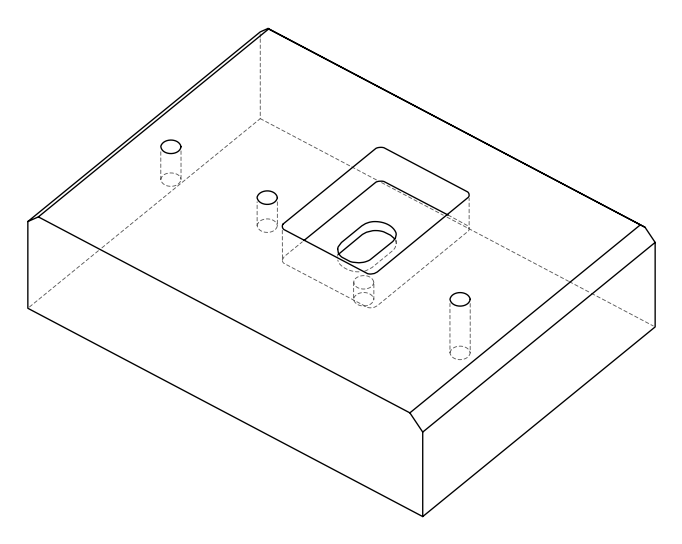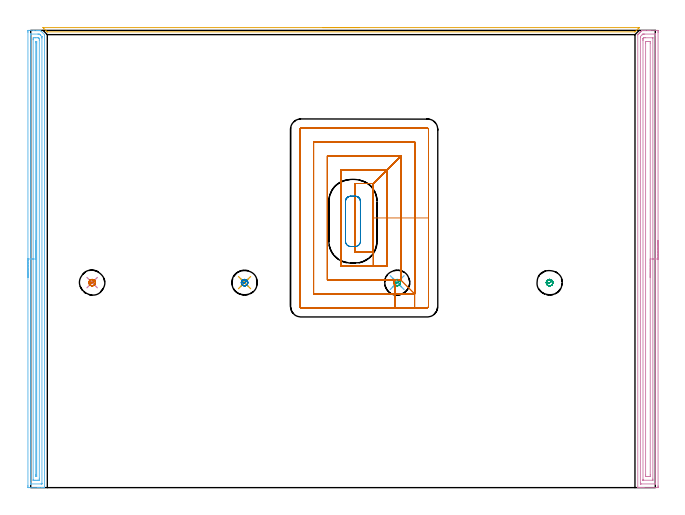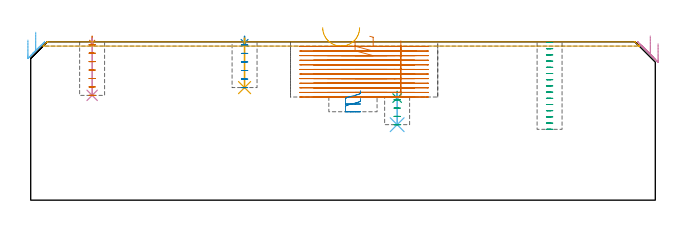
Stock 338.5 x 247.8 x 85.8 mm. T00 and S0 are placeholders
(PLAN: 15 operations, 6 tool changes, 50.3 min)
(1 SPOT_DRILL | STEP1POCKET | NXT0321_9005460120000 | 0.03 min | 1 mm3)
(2 SPOT_DRILL_1 | STEP1POCKET_1 | NXT0321_9005460120000 | 0.03 min | 2 mm3)
(3 SPOT_DRILL_2 | STEP1POCKET_2 | NXT0321_9005460120000 | 0.04 min | 3283 mm3)
(4 DRILL_BLIND_HOLE_INTO_CENTER | STEP1POCKET | NXT0301_128 | 0.13 min | 3149 mm3)
(5 DRILL_BLIND_HOLE_INTO_CENTER_1 | STEP1POCKET_1 | NXT0301_128 | 0.11 min | 2675 mm3)
(6 DRILL_BLIND_HOLE_INTO_CENTER_2 | STEP1POCKET_2 | NXT0301_128 | 0.08 min | 1661 mm3)
(7 MILL_ROUGH_BLIND_HOLE_CONTOUR | STEP1POCKET | NXT0201_010 | Spiral | 0.49 min | 1002 mm3)
(8 MILL_ROUGH_BLIND_HOLE_CONTOUR_1 | STEP1POCKET_1 | NXT0201_010 | Spiral | 0.42 min | 874 mm3)
(9 MILL_ROUGH_BLIND_HOLE_CONTOUR_2 | STEP1POCKET_2 | NXT0201_010 | Spiral | 0.29 min | 1440 mm3)
(10 AREA_MILL | FG_CHAMFER_SURFACE | UGT0205_001 | 8.18 min | 14992 mm3)
(11 AREA_MILL_1 | FG_CHAMFER_SURFACE_1 | UGT0205_001 | 2.72 min | 862 mm3)
(12 AREA_MILL_2 | FG_CHAMFER_SURFACE_2 | UGT0205_001 | 8.09 min | 10028 mm3)
(13 MILL_RECTANGULAR_POCKET | POCKET_RECTANGULAR_STRAIGHT | NXT0201_010 | Follow Part, ap 2.5, ae 75% | 28.12 min | 251001 mm3)
(14 MILL_RECTANGULAR_POCKET_1 | POCKET_RECTANGULAR_STRAIGHT_1 | UGT0201_100 | Follow Part, ap 4.5, ae 75% | 0.5 min | 8488 mm3)
(15 MILL_BLIND_HOLE_FROM_SOLID_MATERIAL | STEP1POCKET_3 | NXT0201_010 | Spiral | 1.04 min | 6781 mm3)
(TOOL NXT0321_9005460120000 | NC Spot Drill, 142deg, 12mm, Carbide, Uncoated | D12 PA142 FL30 Z2)
(TOOL NXT0301_128 | Carbide Drill 12mm [861.1-1200-036A1-GP GC34] | D12 PA150 FL37.4 Z2)
(TOOL NXT0201_010 | ENDMILL 10mm [2P460-1000-NA 1630] | D10 FL30 Z6)
(TOOL UGT0205_001 | Chamfer Mill 20 x 3 x 45 deg. | D20 FL50 Z2)
(TOOL UGT0201_100 | End Mill 18 mm | D18 FL22 Z2)
(OP 1 SPOT_DRILL)
G17 G21 G94 G90
T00 M6
G54
G17 G0 G90 X33.3 Y111.1 S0 M3
G43 Z95.8 H0
G94 G81 G98 Z85.219 F250. R88.8
G80
M5
M2
(OP 2 SPOT_DRILL_1)
G17 G21 G94 G90
T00 M6
G54
G17 G0 G90 X115.9 Y111.1 S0 M3
G43 Z95.8 H0
G94 G81 G98 Z85.219 F250. R88.8
G80
M5
M2
(OP 3 SPOT_DRILL_2)
G17 G21 G94 G90
T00 M6
G54
G17 G0 G90 X198.6 Y111.1 S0 M3
G43 Z95.8 H0
G94 G81 G98 Z55.319 F250. R58.9
G80
M5
M2
(OP 4 DRILL_BLIND_HOLE_INTO_CENTER)
G17 G21 G94 G90
T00 M6
G54
G17 G0 G90 X33.3 Y111.1 S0 M3
G43 Z95.8 H1
G94 G81 G98 Z56.8 F250. R87.8
G80
M5
M2
(OP 5 DRILL_BLIND_HOLE_INTO_CENTER_1)
G17 G21 G94 G90
T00 M6
G54
G17 G0 G90 X115.9 Y111.1 S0 M3
G43 Z95.8 H1
G94 G81 G98 Z61. F250. R87.8
G80
M5
M2
(OP 6 DRILL_BLIND_HOLE_INTO_CENTER_2)
G17 G21 G94 G90
T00 M6
G54
G17 G0 G90 X198.6 Y111.1 S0 M3
G43 Z95.8 H1
G94 G81 G98 Z40.9 F250. R57.9
G80
M5
M2
(OP 7 MILL_ROUGH_BLIND_HOLE_CONTOUR)
G17 G21 G94 G90
T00 M6
G54
G17 G0 G90 X33.3 Y111.1 S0 M3
G43 Z95.8 H1
Z84.229
G94 G3 X33.891 Y112.259 R0.73 F250.
X32.271 Y112.516 R1.159
X31.884 Y110.071 R1.75
X32.271 Y112.516 R-1.75
X32.078 Y111.294 R0.875
X33.3 Y111.1 R0.875
G0 Z79.657
G3 X33.891 Y112.259 R0.73
X32.271 Y112.516 R1.159
X31.884 Y110.071 R1.75
X32.271 Y112.516 R-1.75
X32.078 Y111.294 R0.875
X33.3 Y111.1 R0.875
G0 Z75.086
G3 X33.891 Y112.259 R0.73
X32.271 Y112.516 R1.159
X31.884 Y110.071 R1.75
X32.271 Y112.516 R-1.75
X32.078 Y111.294 R0.875
X33.3 Y111.1 R0.875
G0 Z70.514
G3 X33.891 Y112.259 R0.73
X32.271 Y112.516 R1.159
X31.884 Y110.071 R1.75
X32.271 Y112.516 R-1.75
X32.078 Y111.294 R0.875
X33.3 Y111.1 R0.875
G0 Z65.943
G3 X33.891 Y112.259 R0.73
X32.271 Y112.516 R1.159
X31.884 Y110.071 R1.75
X32.271 Y112.516 R-1.75
X32.078 Y111.294 R0.875
X33.3 Y111.1 R0.875
G0 Z61.371
G3 X33.891 Y112.259 R0.73
X32.271 Y112.516 R1.159
X31.884 Y110.071 R1.75
X32.271 Y112.516 R-1.75
X32.078 Y111.294 R0.875
X33.3 Y111.1 R0.875
G0 Z56.8
G3 X33.891 Y112.259 R0.73
X32.271 Y112.516 R1.159
X31.884 Y110.071 R1.75
X32.271 Y112.516 R-1.75
X32.078 Y111.294 R0.875
X33.3 Y111.1 R0.875
G0 Z95.8
M5
M2
(OP 8 MILL_ROUGH_BLIND_HOLE_CONTOUR_1)
G17 G21 G94 G90
T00 M6
G54
G17 G0 G90 X115.9 Y111.1 S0 M3
G43 Z95.8 H1
Z84.167
G94 G3 X116.491 Y112.259 R0.73 F250.
X114.871 Y112.516 R1.159
X114.484 Y110.071 R1.75
X114.871 Y112.516 R-1.75
X114.678 Y111.294 R0.875
X115.9 Y111.1 R0.875
G0 Z79.533
G3 X116.491 Y112.259 R0.73
X114.871 Y112.516 R1.159
X114.484 Y110.071 R1.75
X114.871 Y112.516 R-1.75
X114.678 Y111.294 R0.875
X115.9 Y111.1 R0.875
G0 Z74.9
G3 X116.491 Y112.259 R0.73
X114.871 Y112.516 R1.159
X114.484 Y110.071 R1.75
X114.871 Y112.516 R-1.75
X114.678 Y111.294 R0.875
X115.9 Y111.1 R0.875
G0 Z70.267
G3 X116.491 Y112.259 R0.73
X114.871 Y112.516 R1.159
X114.484 Y110.071 R1.75
X114.871 Y112.516 R-1.75
X114.678 Y111.294 R0.875
X115.9 Y111.1 R0.875
G0 Z65.633
G3 X116.491 Y112.259 R0.73
X114.871 Y112.516 R1.159
X114.484 Y110.071 R1.75
X114.871 Y112.516 R-1.75
X114.678 Y111.294 R0.875
X115.9 Y111.1 R0.875
G0 Z61.
G3 X116.491 Y112.259 R0.73
X114.871 Y112.516 R1.159
X114.484 Y110.071 R1.75
X114.871 Y112.516 R-1.75
X114.678 Y111.294 R0.875
X115.9 Y111.1 R0.875
G0 Z95.8
M5
M2
(OP 9 MILL_ROUGH_BLIND_HOLE_CONTOUR_2)
G17 G21 G94 G90
T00 M6
G54
G17 G0 G90 X198.6 Y111.1 S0 M3
G43 Z95.8 H1
Z54.4
G94 G3 X199.191 Y112.259 R0.73 F250.
X197.571 Y112.516 R1.159
X197.184 Y110.071 R1.75
X197.571 Y112.516 R-1.75
X197.378 Y111.294 R0.875
X198.6 Y111.1 R0.875
G0 Z49.9
G3 X199.191 Y112.259 R0.73
X197.571 Y112.516 R1.159
X197.184 Y110.071 R1.75
X197.571 Y112.516 R-1.75
X197.378 Y111.294 R0.875
X198.6 Y111.1 R0.875
G0 Z45.4
G3 X199.191 Y112.259 R0.73
X197.571 Y112.516 R1.159
X197.184 Y110.071 R1.75
X197.571 Y112.516 R-1.75
X197.378 Y111.294 R0.875
X198.6 Y111.1 R0.875
G0 Z40.9
G3 X199.191 Y112.259 R0.73
X197.571 Y112.516 R1.159
X197.184 Y110.071 R1.75
X197.571 Y112.516 R-1.75
X197.378 Y111.294 R0.875
X198.6 Y111.1 R0.875
G0 Z95.8
M5
M2
(OP 10 AREA_MILL)
G17 G21 G94 G90
T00 M6
G54
G17 G0 G90 X340. Y133.9 S1061 M3
G43 Z95.8 H0
Z84.8
G94 G1 Y133.862 Z83.928 F250.
Y133.748 Z83.064
Y133.559 Z82.212
Y133.297 Z81.38
Y132.963 Z80.574
Y132.56 Z79.8
Y132.092 Z79.064
Y131.56 Z78.372
Y130.971 Z77.729
Y130.328 Z77.14
Y129.636 Z76.608
Y128.9 Z76.14
Y128.126 Z75.737
Y127.32 Z75.403
Y126.488 Z75.141
Y125.636 Z74.952
Y124.772 Z74.838
Y123.9 Z74.8
Y0.915
X339.999 Y0.618 Z74.801
X339.993 Y0.028 Z74.804
X339.992 Y0.007 Z74.806
X339.405 Y0. Z75.393
X332.271 Z82.524
X331.721 Z83.076
X331.379 Z83.417
X330.829 Z83.967
X330.487 Z84.308
X329.803 Z84.996
X329.457 Z85.343
X329.056 Y0.003 Z85.735
X329.005 Y0.006 Z85.785
X329.002 Y0.007 Z85.788
X329. Y0.171 Z85.8
Y245.395
X329.004 Y245.495 Z85.789
X329.037 Y245.535 Z85.758
X329.173 Y245.674 Z85.626
X329.788 Y246.289 Z85.011
X329.893 Y246.395 Z84.903
X329.997 Y246.497 Z84.803
X330.086 Y246.586 Z84.713
X330.19 Y246.692 Z84.606
X330.293 Y246.794 Z84.506
X330.384 Y246.884 Z84.416
X330.487 Y246.989 Z84.309
X330.933 Y247.433 Z83.866
X331.073 Y247.573 Z83.726
X331.28 Y247.778 Z83.518
X331.308 Y247.797 Z83.489
X331.379 Y247.799 Z83.419
X331.412 Y247.8 Z83.386
X331.647 Z83.153
X332.478 Z82.321
X333.162 Z81.633
X334.396 Z80.401
X334.946 Z79.849
X335.648 Z79.148
X339.13 Z75.668
X339.405 Y247.798 Z75.393
X339.992 Y247.793 Z74.806
X339.993 Y247.772 Z74.804
X339.998 Y247.182 Z74.802
X340. Y246.585 Z74.8
Y123.9
X338.586 Z76.214
Y2.332
X338.579 Y2.021 Z76.221
X338.561 Y2.01 Z76.239
X338.513 Y2.008 Z76.287
X338.024 Y2.001 Z76.776
X330.89 Z83.91
X330.487 Y2.007 Z84.313
X330.431 Y2.01 Z84.369
X330.421 Y2.016 Z84.379
X330.418 Y2.088 Z84.382
X330.416 Y2.185 Z84.384
X330.414 Y2.478 Z84.386
X330.415 Y244.092 Z84.385
X330.416 Y244.297 Z84.384
X330.419 Y244.399 Z84.381
X330.421 Y244.446 Z84.379
X330.456 Y244.502 Z84.344
X330.47 Y244.519 Z84.33
X330.487 Y244.537 Z84.313
X331.379 Y245.429 Z83.421
X331.668 Y245.709 Z83.132
X331.749 Y245.787 Z83.051
X331.872 Y245.795 Z82.928
X332.271 Y245.798 Z82.529
X332.759 Y245.8 Z82.041
X338.11 Y245.799 Z76.69
X338.513 Y245.793 Z76.287
X338.569 Y245.79 Z76.231
X338.579 Y245.784 Z76.221
X338.582 Y245.712 Z76.218
X338.584 Y245.615 Z76.216
X338.586 Y245.468 Z76.214
Y245.395
Y123.9
X337.172 Z77.628
X337.171 Y4.642 Z77.629
X337.17 Y4.191 Z77.63
X337.168 Y4.081 Z77.632
X337.165 Y4.028 Z77.635
X337.161 Y4.01 Z77.639
X337.111 Y4.007 Z77.689
X336.919 Y4.001 Z77.881
X332.08 Z82.72
X331.952 Y4.004 Z82.848
X331.851 Y4.01 Z82.949
X331.834 Y4.013 Z82.966
X331.832 Y4.02 Z82.968
X331.83 Y4.044 Z82.97
X331.829 Y4.191 Z82.971
Y242.265
Y242.715
X331.832 Y243.155 Z82.968
X331.835 Y243.382 Z82.965
X331.842 Y243.431 Z82.958
X331.885 Y243.477 Z82.915
X332.01 Y243.609 Z82.79
X332.143 Y243.736 Z82.657
X332.185 Y243.774 Z82.615
X332.271 Y243.79 Z82.529
X332.972 Y243.799 Z81.828
X336.92 Z77.88
X337.048 Y243.796 Z77.752
X337.149 Y243.79 Z77.651
X337.166 Y243.787 Z77.634
X337.168 Y243.78 Z77.632
X337.17 Y243.756 Z77.63
X337.171 Y243.609 Z77.629
X337.172 Y123.9 Z77.628
X335.757 Z79.043
Y6.871
X335.752 Y6.064 Z79.048
X335.751 Y6.014 Z79.049
X335.706 Y6.01 Z79.094
X335.598 Y6.005 Z79.202
X335.381 Y6.002 Z79.419
X334.946 Y6. Z79.854
X334.054 Z80.746
X333.61 Y6.001 Z81.19
X333.399 Y6.004 Z81.401
X333.293 Y6.009 Z81.507
X333.25 Y6.012 Z81.55
X333.243 Y6.871 Z81.557
Y240.929
X333.248 Y241.736 Z81.552
X333.249 Y241.786 Z81.551
X333.294 Y241.79 Z81.506
X333.402 Y241.795 Z81.398
X333.619 Y241.798 Z81.181
X334.054 Y241.8 Z80.746
X334.946 Z79.854
X335.39 Y241.799 Z79.41
X335.601 Y241.796 Z79.199
X335.707 Y241.791 Z79.093
X335.75 Y241.788 Z79.05
X335.757 Y240.929 Z79.043
Y123.9
Y123.028 Z79.081
Y122.164 Z79.195
Y121.312 Z79.383
Y120.48 Z79.646
Y119.674 Z79.98
Y118.9 Z80.382
Y118.164 Z80.851
Y117.472 Z81.382
Y116.829 Z81.972
Y116.24 Z82.615
Y115.708 Z83.307
Y115.24 Z84.043
Y114.837 Z84.816
Y114.503 Z85.622
Y114.241 Z86.454
Y114.052 Z87.306
Y113.938 Z88.171
Y113.9 Z89.043
G0 Z95.8
M5
M2
(OP 11 AREA_MILL_1)
G17 G21 G94 G90
T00 M6
G54
G17 G0 G90 X158.25 Y249.3 S1061 M3
G43 Z95.8 H0
Z93.5
G94 G1 X158.288 Z92.628 F250.
X158.402 Z91.764
X158.591 Z90.912
X158.853 Z90.08
X159.187 Z89.274
X159.59 Z88.5
X160.058 Z87.764
X160.589 Z87.072
X161.179 Z86.429
X161.822 Z85.84
X162.514 Z85.309
X163.25 Z84.84
X164.024 Z84.437
X164.83 Z84.103
X165.662 Z83.841
X166.513 Z83.652
X167.378 Z83.538
X168.25 Z83.5
X329.619 Y249.299 Z83.499
X329.691
X329.737 Y249.297 Z83.497
X329.761 Y249.294 Z83.499
X329.782 Y249.29 Z83.501
X329.723 Y249.22 Z83.574
X329.654 Y249.153 Z83.645
X329.619 Y249.118 Z83.679
X329.172 Y248.672 Z84.126
X327.695 Y247.195 Z85.604
X327.54 Y247.042 Z85.753
X327.494 Y247.004 Z85.789
X327.384 Y247. Z85.8
X9.115
X9.005 Y247.004 Z85.789
X8.96 Y247.042 Z85.753
X8.805 Y247.195 Z85.604
X6.88 Y249.118 Z83.679
X6.846 Y249.153 Z83.645
X6.777 Y249.22 Z83.574
X6.718 Y249.29 Z83.501
X6.739 Y249.294 Z83.499
X6.763 Y249.297 Z83.497
X6.809 Y249.299 Z83.499
X6.88
X168.25 Y249.3 Z83.5
X169.121 Z83.538
X169.986 Z83.652
X170.838 Z83.841
X171.67 Z84.103
X172.476 Z84.437
X173.25 Z84.84
X173.986 Z85.309
X174.678 Z85.84
X175.321 Z86.429
X175.91 Z87.072
X176.441 Z87.764
X176.91 Z88.5
X177.313 Z89.274
X177.647 Z90.08
X177.909 Z90.912
X178.098 Z91.764
X178.212 Z92.628
X178.25 Z93.5
G0 Z95.8
M5
M2
(OP 12 AREA_MILL_2)
G17 G21 G94 G90
T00 M6
G54
G17 G0 G90 X-1.5 Y113.9 S1061 M3
G43 Z95.8 H0
Z86.8
G94 G1 Y113.938 Z85.928 F250.
Y114.052 Z85.063
Y114.241 Z84.212
Y114.503 Z83.38
Y114.837 Z82.574
Y115.24 Z81.8
Y115.709 Z81.064
Y116.24 Z80.372
Y116.829 Z79.729
Y117.472 Z79.14
Y118.164 Z78.608
Y118.9 Z78.14
Y119.674 Z77.737
Y120.48 Z77.403
Y121.312 Z77.141
Y122.164 Z76.952
Y123.028 Z76.838
Y123.9 Z76.8
Y246.807
X-1.499 Y247.182 Z76.801
X-1.494 Y247.694 Z76.803
X-1.491 Y247.792 Z76.805
X-0.987 Y247.8 Z77.31
X1.671 Z79.966
X3.103 Z81.4
X3.443 Z81.738
X4.123 Z82.422
X4.535 Z82.835
X5.201 Y247.79 Z83.5
X5.215 Y247.78 Z83.514
X5.373 Y247.629 Z83.67
X5.51 Y247.492 Z83.806
X5.858 Y247.142 Z84.158
X7.452 Y245.547 Z85.752
X7.495 Y245.495 Z85.789
X7.5 Y245.395 Z85.8
Y0.171
X7.497 Y0.01 Z85.788
X7.474 Y0.008 Z85.765
X7.106 Y0. Z85.406
X6.78 Z85.08
X6.101 Z84.396
X4.875 Z83.172
X4.329 Z82.623
X3.716 Z82.011
X-0.987 Y0.001 Z77.311
X-1.221 Y0.003 Z77.077
X-1.492 Y0.009 Z76.806
X-1.495 Y0.106 Z76.803
X-1.499 Y0.618 Z76.801
X-1.5 Y1.136 Z76.8
Y123.9
X-0.086 Z78.214
Y245.395
X-0.084 Y245.615 Z78.216
X-0.081 Y245.724 Z78.219
X-0.079 Y245.775 Z78.221
X-0.068 Y245.79 Z78.232
X-0.017 Y245.792 Z78.283
X0.385 Y245.799 Z78.685
X3.928 Z82.228
X4.329 Y245.795 Z82.629
X4.728 Y245.79 Z83.028
X5.153 Y245.395 Z83.453
X5.215 Y245.334 Z83.515
X6.039 Y244.502 Z84.339
X6.079 Y244.443 Z84.379
X6.081 Y244.392 Z84.381
X6.084 Y244.282 Z84.384
X6.085 Y244.063 Z84.385
X6.086 Y243.624 Z84.386
Y2.405
X6.084 Y2.185 Z84.384
X6.081 Y2.076 Z84.381
X6.079 Y2.025 Z84.379
X6.068 Y2.01 Z84.368
X6.017 Y2.008 Z84.317
X5.615 Y2.001 Z83.915
X0.3 Y2. Z78.6
X0.048 Y2.004 Z78.348
X-0.063 Y2.008 Z78.237
X-0.079 Y2.011 Z78.221
X-0.081 Y2.028 Z78.219
X-0.084 Y2.079 Z78.216
X-0.085 Y2.182 Z78.215
X-0.086 Y2.39 Z78.214
Y123.9
X1.328 Z79.628
X1.329 Y242.715 Z79.629
Y243.06
X1.333 Y243.609 Z79.633
X1.335 Y243.772 Z79.635
X1.49 Y243.791 Z79.79
X1.671 Y243.795 Z79.971
X2.367 Y243.8 Z80.667
X2.557 Z80.857
X3.443 Z81.743
X4.141 Y243.798 Z82.441
X4.234 Y243.794 Z82.534
X4.28 Y243.79 Z82.58
X4.329 Y243.76 Z82.629
X4.487 Y243.609 Z82.787
X4.652 Y243.437 Z82.952
X4.664 Y243.27 Z82.964
X4.669 Y242.715 Z82.969
X4.671 Y242.37 Z82.971
Y5.085
X4.67 Y4.74 Z82.97
X4.666 Y4.191 Z82.966
X4.665 Y4.028 Z82.965
X4.51 Y4.009 Z82.81
X4.329 Y4.005 Z82.629
X3.632 Y4. Z81.932
X3.443 Z81.743
X2.747 Z81.047
X1.861 Z80.161
X1.671 Y4.002 Z79.971
X1.481 Y4.005 Z79.781
X1.356 Y4.01 Z79.656
X1.334 Y4.018 Z79.634
X1.333 Y4.035 Z79.633
X1.33 Y4.076 Z79.63
X1.329 Y4.191 Z79.629
X1.328 Y123.9 Z79.628
X2.743 Z81.043
Y241.116
X2.744 Y241.633 Z81.044
X2.746 Y241.721 Z81.046
X2.749 Y241.782 Z81.049
X2.79 Y241.79 Z81.09
X3. Y241.792 Z81.3
X3.21 Y241.79 Z81.51
X3.251 Y241.782 Z81.551
X3.254 Y241.721 Z81.554
X3.255 Y241.635 Z81.555
X3.257 Y241.116 Z81.557
Y240.929
Y6.352
X3.256 Y6.166 Z81.556
X3.254 Y6.079 Z81.554
X3.251 Y6.018 Z81.551
X3.21 Y6.01 Z81.51
X3. Y6.008 Z81.3
X2.79 Y6.01 Z81.09
X2.749 Y6.018 Z81.049
X2.746 Y6.079 Z81.046
X2.744 Y6.165 Z81.044
X2.743 Y6.684 Z81.043
Y6.871
Y123.9
Y124.772 Z81.081
Y125.637 Z81.195
Y126.488 Z81.383
Y127.32 Z81.646
Y128.126 Z81.98
Y128.9 Z82.382
Y129.636 Z82.851
Y130.328 Z83.382
Y130.971 Z83.972
Y131.56 Z84.615
Y132.092 Z85.307
Y132.56 Z86.043
Y132.963 Z86.816
Y133.297 Z87.622
Y133.559 Z88.454
Y133.748 Z89.306
Y133.862 Z90.171
Y133.9 Z91.043
G0 Z95.8
M5
M2
(OP 13 MILL_RECTANGULAR_POCKET)
G17 G21 G94 G90
T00 M6
G54
G17 G0 G90 X183.755 Y127.5 S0 M3
G43 Z95.8 H1
Z88.8
G94 G1 X185.6 Z88.305 F250.
Y146.15 Z83.308
Y164.8 F500.
X175.8
Y127.5
X185.6
Y146.15
X193.1
Y172.3
X168.3
Y120.
X193.1
Y146.15
X200.6
Y179.8
X160.8
Y112.5
X200.6
Y146.15
X208.1
Y187.3
X153.3
Y105.
X208.1
Y146.15
X215.6
Y194.1
G3 X214.9 Y194.8 R0.7
G1 X146.5
G3 X145.8 Y194.1 R0.7
G1 Y98.2
G3 X146.5 Y97.5 R0.7
G1 X214.9
G3 X215.6 Y98.2 R0.7
G1 Y146.15
Y147.15
G0 X200.6 Y132.057 Z86.308
G1 Y112.5 Z81.068 F250.
X199.662 Z80.817
X200.6 F500.
Y179.8
X160.8
Y112.5
X197.544
G0 X175.8 Y138.195 Z86.308
G1 Y127.5 Z83.442 F250.
X185.6 Z80.817
Y164.8 F500.
X175.8
Y127.5
X185.6
Y120.
X193.1
Y172.3
X168.3
Y120.
X185.6
G0 X200.6 Y112.5 Z83.817
G1 Z80.817 F250.
X208.1 Y105. F500.
Y187.3
X153.3
Y105.
X208.1
Y97.5
X214.9
G3 X215.6 Y98.2 R0.7
G1 Y194.1
G3 X214.9 Y194.8 R0.7
G1 X146.5
G3 X145.8 Y194.1 R0.7
G1 Y98.2
G3 X146.5 Y97.5 R0.7
G1 X208.1
X209.1
G0 X200.6 Y132.057 Z83.817
G1 Y112.5 Z78.576 F250.
X199.662 Z78.325
X200.6 F500.
Y179.8
X160.8
Y112.5
X197.544
G0 X175.8 Y138.195 Z83.817
G1 Y127.5 Z80.951 F250.
X185.6 Z78.325
Y164.8 F500.
X175.8
Y127.5
X185.6
Y120.
X193.1
Y172.3
X168.3
Y120.
X185.6
G0 X200.6 Y112.5 Z81.325
G1 Z78.325 F250.
X208.1 Y105. F500.
Y187.3
X153.3
Y105.
X208.1
Y97.5
X214.9
G3 X215.6 Y98.2 R0.7
G1 Y194.1
G3 X214.9 Y194.8 R0.7
G1 X146.5
G3 X145.8 Y194.1 R0.7
G1 Y98.2
G3 X146.5 Y97.5 R0.7
G1 X208.1
X209.1
G0 X200.6 Y132.057 Z81.325
G1 Y112.5 Z76.085 F250.
X199.662 Z75.833
X200.6 F500.
Y179.8
X193.1 Y172.3
X185.6 Y164.8
X175.8
Y127.5
X185.6
Y164.8
X193.1 Y172.3
X168.3
Y120.
X193.1
Y172.3
X200.6 Y179.8
X160.8
Y112.5
X197.544
X197.294 Y112.259
G3 X196.85 Y111.194 R1.635
X197.544 Y109.697 R1.783
G1 Y105.
X208.1
Y187.3
X153.3
Y105.
X197.544
Y97.5
X214.9
G3 X215.6 Y98.2 R0.7
G1 Y194.1
G3 X214.9 Y194.8 R0.7
G1 X146.5
G3 X145.8 Y194.1 R0.7
G1 Y98.2
G3 X146.5 Y97.5 R0.7
G1 X197.544
X198.544
G0 X200.6 Y132.057 Z78.833
G1 Y112.5 Z73.593 F250.
X199.662 Z73.342
X200.6 F500.
Y179.8
X193.1 Y172.3
X185.6 Y164.8
X175.8
Y127.5
X185.6
Y164.8
X193.1 Y172.3
X168.3
Y120.
X193.1
Y172.3
X200.6 Y179.8
X160.8
Y112.5
X197.544
X197.294 Y112.259
G3 X196.85 Y111.194 R1.635
X197.544 Y109.697 R1.783
G1 Y105.
X208.1
Y187.3
X153.3
Y105.
X197.544
Y97.5
X214.9
G3 X215.6 Y98.2 R0.7
G1 Y194.1
G3 X214.9 Y194.8 R0.7
G1 X146.5
G3 X145.8 Y194.1 R0.7
G1 Y98.2
G3 X146.5 Y97.5 R0.7
G1 X197.544
X198.544
G0 X200.6 Y132.057 Z76.342
G1 Y112.5 Z71.101 F250.
X199.662 Z70.85
X200.6 F500.
Y179.8
X193.1 Y172.3
X185.6 Y164.8
X175.8
Y127.5
X185.6
Y164.8
X193.1 Y172.3
X168.3
Y120.
X193.1
Y172.3
X200.6 Y179.8
X160.8
Y112.5
X197.544
G3 X196.845 Y111.1 R1.768
X197.164 Y110.082 R1.91
G1 X197.544 Y109.697
Y105.
X208.1
Y187.3
X153.3
Y105.
X197.544
Y97.5
X214.9
G3 X215.6 Y98.2 R0.7
G1 Y194.1
G3 X214.9 Y194.8 R0.7
G1 X146.5
G3 X145.8 Y194.1 R0.7
G1 Y98.2
G3 X146.5 Y97.5 R0.7
G1 X197.544
X198.544
G0 X200.6 Y132.057 Z73.85
G1 Y112.5 Z68.61 F250.
X199.662 Z68.358
X200.6 F500.
Y179.8
X193.1 Y172.3
X185.6 Y164.8
X175.8
Y127.5
X185.6
Y164.8
X193.1 Y172.3
X168.3
Y120.
X193.1
Y172.3
X200.6 Y179.8
X160.8
Y112.5
X197.544
G3 X196.845 Y111.1 R1.768
X197.164 Y110.082 R1.91
G1 X197.544 Y109.697
Y105.
X208.1
Y187.3
X153.3
Y105.
X197.544
Y97.5
X214.9
G3 X215.6 Y98.2 R0.7
G1 Y194.1
G3 X214.9 Y194.8 R0.7
G1 X146.5
G3 X145.8 Y194.1 R0.7
G1 Y98.2
G3 X146.5 Y97.5 R0.7
G1 X197.544
X198.544
G0 X200.6 Y132.057 Z71.358
G1 Y112.5 Z66.118 F250.
X199.662 Z65.867
X200.6 F500.
Y179.8
X193.1 Y172.3
X185.6 Y164.8
X175.8
Y127.5
X185.6
Y164.8
X193.1 Y172.3
X168.3
Y120.
X193.1
Y172.3
X200.6 Y179.8
X160.8
Y112.5
X197.544
G3 X196.845 Y111.1 R1.768
X197.164 Y110.082 R1.91
G1 X197.544 Y109.698
Y105.
X208.1
Y187.3
X153.3
Y105.
X197.544
Y97.5
X214.9
G3 X215.6 Y98.2 R0.7
G1 Y194.1
G3 X214.9 Y194.8 R0.7
G1 X146.5
G3 X145.8 Y194.1 R0.7
G1 Y98.2
G3 X146.5 Y97.5 R0.7
G1 X197.544
X198.544
G0 X200.6 Y132.057 Z68.867
G1 Y112.5 Z63.626 F250.
X199.662 Z63.375
X200.6 F500.
Y179.8
X193.1 Y172.3
X185.6 Y164.8
X175.8
Y127.5
X185.6
Y164.8
X193.1 Y172.3
X168.3
Y120.
X193.1
Y172.3
X200.6 Y179.8
X160.8
Y112.5
X197.544
G3 X196.845 Y111.1 R1.768
X197.164 Y110.082 R1.91
G1 X197.544 Y109.698
Y105.
X208.1
Y187.3
X153.3
Y105.
X197.544
Y97.5
X214.9
G3 X215.6 Y98.2 R0.7
G1 Y194.1
G3 X214.9 Y194.8 R0.7
G1 X146.5
G3 X145.8 Y194.1 R0.7
G1 Y98.2
G3 X146.5 Y97.5 R0.7
G1 X197.544
X198.544
G0 X200.6 Y132.057 Z66.375
G1 Y112.5 Z61.135 F250.
X199.662 Z60.883
X200.6 F500.
Y179.8
X193.1 Y172.3
X185.6 Y164.8
X175.8
Y127.5
X185.6
Y164.8
X193.1 Y172.3
X168.3
Y120.
X193.1
Y172.3
X200.6 Y179.8
X160.8
Y112.5
X197.544
G3 X196.845 Y111.1 R1.768
X197.164 Y110.082 R1.91
G1 X197.544 Y109.697
Y105.
X208.1
Y187.3
X153.3
Y105.
X197.544
Y97.5
X214.9
G3 X215.6 Y98.2 R0.7
G1 Y194.1
G3 X214.9 Y194.8 R0.7
G1 X146.5
G3 X145.8 Y194.1 R0.7
G1 Y98.2
G3 X146.5 Y97.5 R0.7
G1 X197.544
X198.544
G0 X200.6 Y132.057 Z63.883
G1 Y112.5 Z58.643 F250.
X199.662 Z58.392
X200.6 F500.
Y179.8
X193.1 Y172.3
X185.6 Y164.8
X175.8
Y127.5
X185.6
Y164.8
X193.1 Y172.3
X168.3
Y120.
X193.1
Y172.3
X200.6 Y179.8
X160.8
Y112.5
X197.544
G3 X196.845 Y111.1 R1.768
X197.164 Y110.082 R1.91
G1 X197.544 Y109.697
Y105.
X208.1
Y187.3
X153.3
Y105.
X197.544
Y97.5
X214.9
G3 X215.6 Y98.2 R0.7
G1 Y194.1
G3 X214.9 Y194.8 R0.7
G1 X146.5
G3 X145.8 Y194.1 R0.7
G1 Y98.2
G3 X146.5 Y97.5 R0.7
G1 X197.544
X198.544
G0 X200.6 Y132.057 Z61.392
G1 Y112.5 Z56.151 F250.
X199.662 Z55.9
X200.6 F500.
Y179.8
X193.1 Y172.3
X185.6 Y164.8
X175.8
Y127.5
X185.6
Y164.8
X193.1 Y172.3
X168.3
Y120.
X193.1
Y172.3
X200.6 Y179.8
X160.8
Y112.5
X197.544
G3 X196.845 Y111.1 R1.768
X197.164 Y110.082 R1.91
G1 X197.544 Y109.697
Y105.
X208.1
Y187.3
X153.3
Y105.
X197.544
Y97.5
X214.9
G3 X215.6 Y98.2 R0.7
G1 Y194.1
G3 X214.9 Y194.8 R0.7
G1 X146.5
G3 X145.8 Y194.1 R0.7
G1 Y98.2
G3 X146.5 Y97.5 R0.7
G1 X197.544
X198.544
G0 Z95.8
M5
M2
(OP 14 MILL_RECTANGULAR_POCKET_1)
G17 G21 G94 G90
T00 M6
G54
G17 G0 G90 X178.7 Y150.291 S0 M3
G43 Z95.8 H0
Z59.322
G94 G1 Y155.1 Z58.034 F250.
Y155.267 Z57.989
X178.637 Y155.715 Z57.868
X178.503 Y156.146 Z57.747
X178.301 Y156.551 Z57.625
X178.037 Y156.917 Z57.504
X177.717 Y157.237 Z57.383
X177.351 Y157.501 Z57.262
X176.946 Y157.703 Z57.141
X176.515 Y157.837 Z57.02
X176.067 Y157.9 Z56.899
X173.233 Z56.139
X172.785 Y157.837 Z56.018
X172.354 Y157.703 Z55.897
X171.949 Y157.501 Z55.776
X171.583 Y157.237 Z55.655
X171.263 Y156.917 Z55.534
X170.999 Y156.551 Z55.413
X170.797 Y156.146 Z55.292
X170.663 Y155.715 Z55.171
X170.6 Y155.267 Z55.05
Y144.3 Z52.111
Y133.5 F500.
G3 X173.4 Y130.7 R2.8
G1 X175.9
G3 X178.7 Y133.5 R2.8
G1 Y155.1
G3 X175.9 Y157.9 R2.8
G1 X173.4
G3 X170.6 Y155.1 R2.8
G1 Y144.3
Y143.3
G0 X178.7 Y150.291 Z55.111
G1 Y155.1 Z53.822 F250.
Y155.267 Z53.778
X178.637 Y155.715 Z53.657
X178.503 Y156.146 Z53.535
X178.301 Y156.551 Z53.414
X178.037 Y156.917 Z53.293
X177.717 Y157.237 Z53.172
X177.351 Y157.501 Z53.051
X176.946 Y157.703 Z52.93
X176.515 Y157.837 Z52.809
X176.067 Y157.9 Z52.688
X173.233 Z51.928
X172.785 Y157.837 Z51.807
X172.354 Y157.703 Z51.686
X171.949 Y157.501 Z51.565
X171.583 Y157.237 Z51.444
X171.263 Y156.917 Z51.323
X170.999 Y156.551 Z51.202
X170.797 Y156.146 Z51.081
X170.663 Y155.715 Z50.96
X170.6 Y155.267 Z50.839
Y144.3 Z47.9
Y133.5 F500.
G3 X173.4 Y130.7 R2.8
G1 X175.9
G3 X178.7 Y133.5 R2.8
G1 Y155.1
G3 X175.9 Y157.9 R2.8
G1 X173.4
G3 X170.6 Y155.1 R2.8
G1 Y144.3
Y143.3
G0 Z95.8
M5
M2
(OP 15 MILL_BLIND_HOLE_FROM_SOLID_MATERIAL)
G17 G21 G94 G90
T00 M6
G54
G17 G0 G90 X281.2 Y111.1 S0 M3
G43 Z95.8 H1
Z85.44
G94 G3 X281.791 Y112.259 R0.73 F250.
X280.171 Y112.516 R1.159
X279.784 Y110.071 R1.75
X280.171 Y112.516 R-1.75
X279.978 Y111.294 R0.875
X281.2 Y111.1 R0.875
G0 Z82.08
G3 X281.791 Y112.259 R0.73
X280.171 Y112.516 R1.159
X279.784 Y110.071 R1.75
X280.171 Y112.516 R-1.75
X279.978 Y111.294 R0.875
X281.2 Y111.1 R0.875
G0 Z78.72
G3 X281.791 Y112.259 R0.73
X280.171 Y112.516 R1.159
X279.784 Y110.071 R1.75
X280.171 Y112.516 R-1.75
X279.978 Y111.294 R0.875
X281.2 Y111.1 R0.875
G0 Z75.36
G3 X281.791 Y112.259 R0.73
X280.171 Y112.516 R1.159
X279.784 Y110.071 R1.75
X280.171 Y112.516 R-1.75
X279.978 Y111.294 R0.875
X281.2 Y111.1 R0.875
G0 Z72.
G3 X281.791 Y112.259 R0.73
X280.171 Y112.516 R1.159
X279.784 Y110.071 R1.75
X280.171 Y112.516 R-1.75
X279.978 Y111.294 R0.875
X281.2 Y111.1 R0.875
G0 Z68.64
G3 X281.791 Y112.259 R0.73
X280.171 Y112.516 R1.159
X279.784 Y110.071 R1.75
X280.171 Y112.516 R-1.75
X279.978 Y111.294 R0.875
X281.2 Y111.1 R0.875
G0 Z65.28
G3 X281.791 Y112.259 R0.73
X280.171 Y112.516 R1.159
X279.784 Y110.071 R1.75
X280.171 Y112.516 R-1.75
X279.978 Y111.294 R0.875
X281.2 Y111.1 R0.875
G0 Z61.92
G3 X281.791 Y112.259 R0.73
X280.171 Y112.516 R1.159
X279.784 Y110.071 R1.75
X280.171 Y112.516 R-1.75
X279.978 Y111.294 R0.875
X281.2 Y111.1 R0.875
G0 Z58.56
G3 X281.791 Y112.259 R0.73
X280.171 Y112.516 R1.159
X279.784 Y110.071 R1.75
X280.171 Y112.516 R-1.75
X279.978 Y111.294 R0.875
X281.2 Y111.1 R0.875
G0 Z55.2
G3 X281.791 Y112.259 R0.73
X280.171 Y112.516 R1.159
X279.784 Y110.071 R1.75
X280.171 Y112.516 R-1.75
X279.978 Y111.294 R0.875
X281.2 Y111.1 R0.875
G0 Z51.84
G3 X281.791 Y112.259 R0.73
X280.171 Y112.516 R1.159
X279.784 Y110.071 R1.75
X280.171 Y112.516 R-1.75
X279.978 Y111.294 R0.875
X281.2 Y111.1 R0.875
G0 Z48.48
G3 X281.791 Y112.259 R0.73
X280.171 Y112.516 R1.159
X279.784 Y110.071 R1.75
X280.171 Y112.516 R-1.75
X279.978 Y111.294 R0.875
X281.2 Y111.1 R0.875
G0 Z45.12
G3 X281.791 Y112.259 R0.73
X280.171 Y112.516 R1.159
X279.784 Y110.071 R1.75
X280.171 Y112.516 R-1.75
X279.978 Y111.294 R0.875
X281.2 Y111.1 R0.875
G0 Z41.76
G3 X281.791 Y112.259 R0.73
X280.171 Y112.516 R1.159
X279.784 Y110.071 R1.75
X280.171 Y112.516 R-1.75
X279.978 Y111.294 R0.875
X281.2 Y111.1 R0.875
G0 Z38.4
G3 X281.791 Y112.259 R0.73
X280.171 Y112.516 R1.159
X279.784 Y110.071 R1.75
X280.171 Y112.516 R-1.75
X279.978 Y111.294 R0.875
X281.2 Y111.1 R0.875
G0 Z95.8
M5
M2
